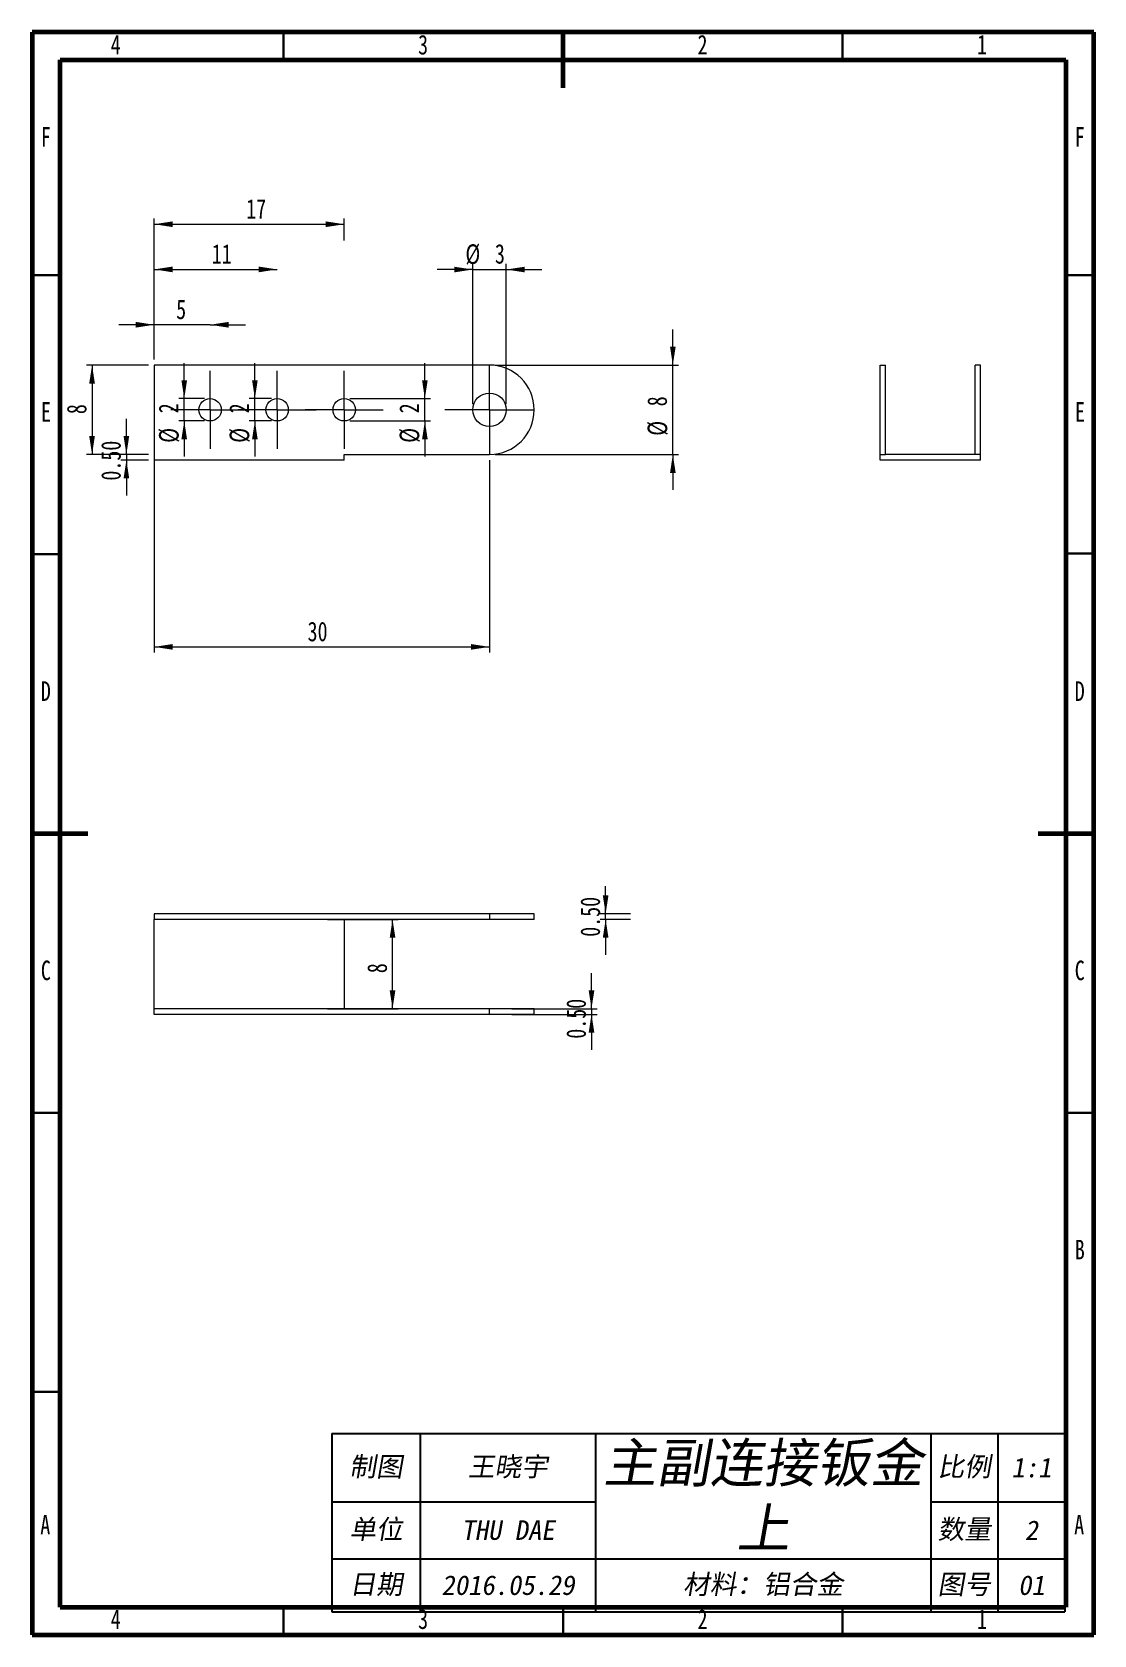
# Model space of a CAD drawing. Header units: millimetres. Extents: x 15 to 205, y 5 to 292.
import ezdxf

# ---------------------------------------------------------------- set-up
doc = ezdxf.new("R2010")
doc.units = ezdxf.units.MM
doc.layers.add('标注层', color=7, linetype='Continuous', lineweight=9, plot=False)
doc.styles.add('SLDTEXTSTYLE0', font='TXT', dxfattribs={"width": 0.75})
doc.styles.add('标注', font='simfang.ttf', dxfattribs={"oblique": 10, "height": 3.5})
doc.dimstyles.new('SLDDIMSTYLE0', dxfattribs={"dimtxt": 3.5, "dimasz": 3.302, "dimexe": 0, "dimexo": 0.0625, "dimgap": 0.875, "dimtad": 1, "dimlfac": 0.5, "dimrnd": 1e-09, "dimzin": 12, "dimdsep": 46, "dimtxsty": 'SLDTEXTSTYLE0', "dimsah": 1, "dimcen": 0.09, "dimadec": 0, "dimazin": 3, "dimtfac": 1, "dimtmove": 0, "dimatfit": 0, "dimfxl": 1, "dimfrac": 2, "dimtolj": 1, "dimtzin": 12, "dimarcsym": 0})
doc.dimstyles.new('SLDDIMSTYLE1', dxfattribs={"dimtxt": 3.5, "dimasz": 3.302, "dimexe": 0, "dimexo": 0.0625, "dimgap": 0.875, "dimtad": 1, "dimlfac": 0.5, "dimrnd": 1e-09, "dimzin": 12, "dimdsep": 46, "dimtxsty": 'SLDTEXTSTYLE0', "dimsah": 1, "dimcen": 0.09, "dimadec": 0, "dimazin": 3, "dimtfac": 1, "dimtofl": 0, "dimtmove": 0, "dimatfit": 3, "dimfxl": 1, "dimfrac": 2, "dimtolj": 1, "dimtzin": 12, "dimarcsym": 0})
doc.dimstyles.new('SLDDIMSTYLE2', dxfattribs={"dimtxt": 3.5, "dimasz": 3.302, "dimexe": 0, "dimexo": 0.0625, "dimgap": 0.875, "dimtad": 1, "dimlfac": 0.5, "dimrnd": 1e-09, "dimzin": 0, "dimdsep": 46, "dimtxsty": 'SLDTEXTSTYLE0', "dimsah": 1, "dimcen": 0.09, "dimadec": 0, "dimazin": 0, "dimtfac": 1, "dimtmove": 0, "dimatfit": 0, "dimfxl": 1, "dimfrac": 2, "dimtolj": 1, "dimtzin": 12, "dimarcsym": 0})

# ---------------------------------------------------------------- blocks, each defined once
blk = doc.blocks.new('_D')
at = {"color": 7, "linetype": 'Continuous', "lineweight": 0, "transparency": 16777216}
for p, q in [((35.85, 232.37), (24.73, 232.37)), ((25.73, 232.37), (25.73, 216.37)), ((35.85, 216.37), (24.73, 216.37))]:
    blk.add_line(p, q, dxfattribs=at)
for points in [[(25.73, 232.37), (25.22, 229.07), (26.24, 229.07)], [(25.73, 216.37), (26.24, 219.67), (25.22, 219.67)]]:
    blk.add_solid(points, dxfattribs=at)
at = {"color": 7, "linetype": 'Continuous', "lineweight": 0, "transparency": 16777216, "insert": (21.22, 223.59), "char_height": 3.5, "attachment_point": 1, "rotation": 90, "style": 'SLDTEXTSTYLE0'}
blk.add_mtext('8', dxfattribs=at)
blk = doc.blocks.new('_D_1')
at = {"color": 7, "linetype": 'Continuous', "lineweight": 0, "transparency": 16777216}
for p, q in [((36.85, 215.37), (36.85, 180.91)), ((96.85, 215.37), (96.85, 180.91)), ((36.85, 181.91), (96.85, 181.91))]:
    blk.add_line(p, q, dxfattribs=at)
for points in [[(36.85, 181.91), (40.15, 181.41), (40.15, 182.42)], [(96.85, 181.91), (93.55, 182.42), (93.55, 181.41)]]:
    blk.add_solid(points, dxfattribs=at)
at = {"color": 7, "linetype": 'Continuous', "lineweight": 0, "transparency": 16777216, "insert": (64.3, 186.42), "char_height": 3.5, "attachment_point": 1, "style": 'SLDTEXTSTYLE0'}
blk.add_mtext('30', dxfattribs=at)
blk = doc.blocks.new('_D_2')
at = {"color": 7, "linetype": 'Continuous', "lineweight": 0, "transparency": 16777216}
for p, q in [((129.65, 232.37), (129.65, 238.72)), ((97.85, 232.37), (130.65, 232.37)), ((129.65, 216.37), (129.65, 232.37)), ((97.85, 216.37), (130.65, 216.37)), ((129.65, 216.37), (129.65, 210.02))]:
    blk.add_line(p, q, dxfattribs=at)
for points in [[(129.65, 232.37), (130.16, 235.67), (129.15, 235.67)], [(129.65, 216.37), (129.15, 213.07), (130.16, 213.07)]]:
    blk.add_solid(points, dxfattribs=at)
at = {"color": 7, "linetype": 'Continuous', "lineweight": 0, "transparency": 16777216, "char_height": 3.5, "attachment_point": 1, "rotation": 90, "style": 'SLDTEXTSTYLE0'}
for s, insert in [('8', (125.09, 224.99)), ('%%c', (125.14, 219.72))]:
    blk.add_mtext(s, dxfattribs=dict(at, insert=insert))
blk = doc.blocks.new('_D_3')
at = {"color": 7, "linetype": 'Continuous', "lineweight": 0, "transparency": 16777216}
for p, q in [((93.85, 225.37), (93.85, 250.48)), ((99.85, 225.37), (99.85, 250.48)), ((93.85, 249.48), (87.5, 249.48)), ((93.85, 249.48), (99.85, 249.48)), ((99.85, 249.48), (106.2, 249.48))]:
    blk.add_line(p, q, dxfattribs=at)
for points in [[(93.85, 249.48), (90.55, 249.98), (90.55, 248.97)], [(99.85, 249.48), (103.15, 248.97), (103.15, 249.98)]]:
    blk.add_solid(points, dxfattribs=at)
at = {"color": 7, "linetype": 'Continuous', "lineweight": 0, "transparency": 16777216, "char_height": 3.5, "attachment_point": 1, "style": 'SLDTEXTSTYLE0'}
for s, insert in [('%%c', (92.54, 253.99)), ('3', (97.82, 254.04))]:
    blk.add_mtext(s, dxfattribs=dict(at, insert=insert))
blk = doc.blocks.new('_D_4')
at = {"color": 7, "linetype": 'Continuous', "lineweight": 0, "transparency": 16777216}
for p, q in [((36.85, 239.59), (30.5, 239.59)), ((36.85, 233.37), (36.85, 240.59)), ((46.85, 239.59), (36.85, 239.59)), ((46.85, 239.59), (53.2, 239.59))]:
    blk.add_line(p, q, dxfattribs=at)
for points in [[(36.85, 239.59), (33.55, 240.1), (33.55, 239.08)], [(46.85, 239.59), (50.15, 239.08), (50.15, 240.1)]]:
    blk.add_solid(points, dxfattribs=at)
at = {"color": 7, "linetype": 'Continuous', "lineweight": 0, "transparency": 16777216, "insert": (40.78, 244.1), "char_height": 3.5, "attachment_point": 1, "style": 'SLDTEXTSTYLE0'}
blk.add_mtext('5', dxfattribs=at)
blk = doc.blocks.new('_D_5')
at = {"color": 7, "linetype": 'Continuous', "lineweight": 0, "transparency": 16777216}
for p, q in [((36.85, 233.37), (36.85, 250.5)), ((36.85, 249.5), (58.85, 249.5))]:
    blk.add_line(p, q, dxfattribs=at)
for points in [[(36.85, 249.5), (40.15, 248.99), (40.15, 250.01)], [(58.85, 249.5), (55.55, 250.01), (55.55, 248.99)]]:
    blk.add_solid(points, dxfattribs=at)
at = {"color": 7, "linetype": 'Continuous', "lineweight": 0, "transparency": 16777216, "insert": (47.16, 254.01), "char_height": 3.5, "attachment_point": 1, "style": 'SLDTEXTSTYLE0'}
blk.add_mtext('11', dxfattribs=at)
blk = doc.blocks.new('_D_6')
at = {"color": 7, "linetype": 'Continuous', "lineweight": 0, "transparency": 16777216}
for p, q in [((36.85, 233.37), (36.85, 258.59)), ((70.85, 254.69), (70.85, 258.59)), ((36.85, 257.59), (70.85, 257.59))]:
    blk.add_line(p, q, dxfattribs=at)
for points in [[(36.85, 257.59), (40.15, 257.08), (40.15, 258.1)], [(70.85, 257.59), (67.55, 258.1), (67.55, 257.08)]]:
    blk.add_solid(points, dxfattribs=at)
at = {"color": 7, "linetype": 'Continuous', "lineweight": 0, "transparency": 16777216, "insert": (53.32, 262.1), "char_height": 3.5, "attachment_point": 1, "style": 'SLDTEXTSTYLE0'}
blk.add_mtext('17', dxfattribs=at)
blk = doc.blocks.new('_D_7')
at = {"color": 7, "linetype": 'Continuous', "lineweight": 0, "transparency": 16777216}
for p, q in [((42.23, 226.37), (42.23, 232.72)), ((45.85, 226.37), (41.23, 226.37)), ((42.23, 222.37), (42.23, 226.37)), ((45.85, 222.37), (41.23, 222.37)), ((42.23, 222.37), (42.23, 216.02))]:
    blk.add_line(p, q, dxfattribs=at)
for points in [[(42.23, 226.37), (42.73, 229.67), (41.72, 229.67)], [(42.23, 222.37), (41.72, 219.07), (42.73, 219.07)]]:
    blk.add_solid(points, dxfattribs=at)
at = {"color": 7, "linetype": 'Continuous', "lineweight": 0, "transparency": 16777216, "char_height": 3.5, "attachment_point": 1, "rotation": 90, "style": 'SLDTEXTSTYLE0'}
for s, insert in [('2', (37.66, 223.74)), ('%%c', (37.72, 218.46))]:
    blk.add_mtext(s, dxfattribs=dict(at, insert=insert))
blk = doc.blocks.new('_D_8')
at = {"color": 7, "linetype": 'Continuous', "lineweight": 0, "transparency": 16777216}
for p, q in [((54.87, 226.37), (54.87, 232.72)), ((57.85, 226.37), (53.87, 226.37)), ((54.87, 222.37), (54.87, 226.37)), ((57.85, 222.37), (53.87, 222.37)), ((54.87, 222.37), (54.87, 216.02))]:
    blk.add_line(p, q, dxfattribs=at)
for points in [[(54.87, 226.37), (55.37, 229.67), (54.36, 229.67)], [(54.87, 222.37), (54.36, 219.07), (55.37, 219.07)]]:
    blk.add_solid(points, dxfattribs=at)
at = {"color": 7, "linetype": 'Continuous', "lineweight": 0, "transparency": 16777216, "char_height": 3.5, "attachment_point": 1, "rotation": 90, "style": 'SLDTEXTSTYLE0'}
for s, insert in [('2', (50.3, 223.74)), ('%%c', (50.35, 218.46))]:
    blk.add_mtext(s, dxfattribs=dict(at, insert=insert))
blk = doc.blocks.new('_D_9')
at = {"color": 7, "linetype": 'Continuous', "lineweight": 0, "transparency": 16777216}
for p, q in [((85.28, 226.37), (85.28, 232.72)), ((71.85, 226.37), (86.28, 226.37)), ((85.28, 222.37), (85.28, 226.37)), ((71.85, 222.37), (86.28, 222.37)), ((85.28, 222.37), (85.28, 216.02))]:
    blk.add_line(p, q, dxfattribs=at)
for points in [[(85.28, 226.37), (85.79, 229.67), (84.78, 229.67)], [(85.28, 222.37), (84.78, 219.07), (85.79, 219.07)]]:
    blk.add_solid(points, dxfattribs=at)
at = {"color": 7, "linetype": 'Continuous', "lineweight": 0, "transparency": 16777216, "char_height": 3.5, "attachment_point": 1, "rotation": 90, "style": 'SLDTEXTSTYLE0'}
for s, insert in [('2', (80.72, 223.74)), ('%%c', (80.77, 218.46))]:
    blk.add_mtext(s, dxfattribs=dict(at, insert=insert))
blk = doc.blocks.new('_D_10')
at = {"color": 7, "linetype": 'Continuous', "lineweight": 0, "transparency": 16777216}
for p, q in [((31.88, 216.37), (31.88, 222.72)), ((35.85, 216.37), (30.88, 216.37)), ((35.85, 215.37), (30.88, 215.37)), ((31.88, 216.37), (31.88, 215.37)), ((31.88, 215.37), (31.88, 209.02))]:
    blk.add_line(p, q, dxfattribs=at)
for points in [[(31.88, 216.37), (32.38, 219.67), (31.37, 219.67)], [(31.88, 215.37), (31.37, 212.07), (32.38, 212.07)]]:
    blk.add_solid(points, dxfattribs=at)
at = {"color": 7, "linetype": 'Continuous', "lineweight": 0, "transparency": 16777216, "insert": (27.36, 211.69), "char_height": 3.5, "attachment_point": 1, "rotation": 90, "style": 'SLDTEXTSTYLE0'}
blk.add_mtext('0.50', dxfattribs=at)
blk = doc.blocks.new('SW_CENTERMARKSYMBOL_0')
at = {"color": 0, "linetype": 'Continuous', "lineweight": 0}
for p, q in [((0, 5), (0, 8)), ((0, 0), (0, 5)), ((-5, 0), (-8, 0)), ((0, 0), (-5, 0)), ((0, 0), (0, -5)), ((0, 0), (5, 0)), ((5, 0), (8, 0)), ((0, -5), (0, -8))]:
    blk.add_line(p, q, dxfattribs=at)
blk = doc.blocks.new('SW_CENTERMARKSYMBOL_1')
at = {"color": 0, "linetype": 'Continuous', "lineweight": 0}
for p, q in [((0, 5), (0, 7)), ((0, 0), (0, 5)), ((-5, 0), (-7, 0)), ((0, 0), (-5, 0)), ((0, 0), (0, -5)), ((0, 0), (5, 0)), ((5, 0), (7, 0)), ((0, -5), (0, -7))]:
    blk.add_line(p, q, dxfattribs=at)
blk = doc.blocks.new('SW_CENTERMARKSYMBOL_2')
at = {"color": 0, "linetype": 'Continuous', "lineweight": 0}
for p, q in [((0, 5), (0, 7)), ((0, 0), (0, 5)), ((-5, 0), (-7, 0)), ((0, 0), (-5, 0)), ((0, 0), (0, -5)), ((0, 0), (5, 0)), ((5, 0), (7, 0)), ((0, -5), (0, -7))]:
    blk.add_line(p, q, dxfattribs=at)
blk = doc.blocks.new('SW_CENTERMARKSYMBOL_3')
at = {"color": 0, "linetype": 'Continuous', "lineweight": 0}
for p, q in [((0, 5), (0, 7)), ((0, 0), (0, 5)), ((-5, 0), (-7, 0)), ((0, 0), (-5, 0)), ((0, 0), (0, -5)), ((0, 0), (5, 0)), ((5, 0), (7, 0)), ((0, -5), (0, -7))]:
    blk.add_line(p, q, dxfattribs=at)
blk = doc.blocks.new('_D_11')
at = {"color": 7, "linetype": 'Continuous', "lineweight": 0, "transparency": 16777216}
for p, q in [((67.85, 133.12), (80.5, 133.12)), ((79.5, 117.12), (79.5, 133.12)), ((67.85, 117.12), (80.5, 117.12))]:
    blk.add_line(p, q, dxfattribs=at)
for points in [[(79.5, 133.12), (78.99, 129.82), (80.01, 129.82)], [(79.5, 117.12), (80.01, 120.42), (78.99, 120.42)]]:
    blk.add_solid(points, dxfattribs=at)
at = {"color": 7, "linetype": 'Continuous', "lineweight": 0, "transparency": 16777216, "insert": (74.99, 123.49), "char_height": 3.5, "attachment_point": 1, "rotation": 90, "style": 'SLDTEXTSTYLE0'}
blk.add_mtext('8', dxfattribs=at)
blk = doc.blocks.new('_D_12')
at = {"color": 7, "linetype": 'Continuous', "lineweight": 0, "transparency": 16777216}
for p, q in [((115.1, 117.12), (115.1, 123.47)), ((100.85, 117.12), (116.1, 117.12)), ((100.85, 116.12), (116.1, 116.12)), ((115.1, 117.12), (115.1, 116.12)), ((115.1, 116.12), (115.1, 109.77))]:
    blk.add_line(p, q, dxfattribs=at)
for points in [[(115.1, 117.12), (115.61, 120.42), (114.59, 120.42)], [(115.1, 116.12), (114.59, 112.82), (115.61, 112.82)]]:
    blk.add_solid(points, dxfattribs=at)
at = {"color": 7, "linetype": 'Continuous', "lineweight": 0, "transparency": 16777216, "insert": (110.59, 111.76), "char_height": 3.5, "attachment_point": 1, "rotation": 90, "style": 'SLDTEXTSTYLE0'}
blk.add_mtext('0.50', dxfattribs=at)
blk = doc.blocks.new('_D_13')
at = {"color": 7, "linetype": 'Continuous', "lineweight": 0, "transparency": 16777216}
for p, q in [((117.63, 134.12), (117.63, 139.06)), ((122.08, 134.12), (116.63, 134.12)), ((122.08, 133.12), (116.63, 133.12)), ((117.63, 133.12), (117.63, 134.12)), ((117.63, 133.12), (117.63, 126.77))]:
    blk.add_line(p, q, dxfattribs=at)
for points in [[(117.63, 134.12), (118.14, 137.42), (117.12, 137.42)], [(117.63, 133.12), (117.12, 129.82), (118.14, 129.82)]]:
    blk.add_solid(points, dxfattribs=at)
at = {"color": 7, "linetype": 'Continuous', "lineweight": 0, "transparency": 16777216, "insert": (113.12, 130.01), "char_height": 3.5, "attachment_point": 1, "rotation": 90, "style": 'SLDTEXTSTYLE0'}
blk.add_mtext('0.50', dxfattribs=at)
blk = doc.blocks.new('*T27')
at = {"layer": '标注层', "color": 0, "linetype": 'ByBlock', "lineweight": -2, "transparency": 16777216}
for p, q in [((0, 0), (131.17, 0)), ((0, 0), (0, -31.92)), ((15.82, 0), (15.82, -31.92)), ((47.17, 0), (47.17, -31.92)), ((107.17, 0), (107.17, -31.92)), ((119.17, 0), (119.17, -31.92)), ((131.17, 0), (131.17, -31.92)), ((0, -12.2), (47.17, -12.2)), ((107.17, -12.2), (131.17, -12.2)), ((0, -22.43), (131.17, -22.43)), ((0, -31.92), (131.17, -31.92))]:
    blk.add_line(p, q, dxfattribs=at)
at = {"layer": '标注层', "transparency": 16777216, "attachment_point": 5, "style": '标注'}
for s, insert, char_height, width in [('主副连接钣金上', (77.17, -11.21), 7, 59.88), ('制图', (7.91, -6.1), 3.5, 15.7048), ('王晓宇', (31.5, -6.1), 3.5, 31.2265), ('比例', (113.17, -6.1), 3.5, 11.88), ('1:1', (125.17, -6.1), 3.5, 11.88), ('单位', (7.91, -17.31), 3.5, 15.7048), ('THU DAE', (31.5, -17.31), 3.5, 31.2265), ('数量', (113.17, -17.31), 3.5, 11.88), ('2', (125.17, -17.31), 3.5, 11.88), ('日期', (7.91, -27.17), 3.5, 15.7048), ('2016.05.29', (31.5, -27.17), 3.5, 31.2265), ('材料：铝合金', (77.17, -27.17), 3.5, 59.88), ('图号', (113.17, -27.17), 3.5, 11.88), ('01', (125.17, -27.17), 3.5, 11.88)]:
    blk.add_mtext(s, dxfattribs=dict(at, insert=insert, char_height=char_height, width=width))
blk = doc.blocks.new('简易零件标题栏')
blk.add_blockref('*T27', (0, 30.22))

msp = doc.modelspace()

# ---------------------------------------------------------------- linework, layer by layer
at = {"color": 7, "linetype": 'Continuous', "lineweight": 60}
for p, q in [((205, 292), (15, 292)), ((15, 292), (15, 5)), ((110, 282), (110, 292)), ((205, 5), (205, 292)), ((20, 287), (200, 287)), ((20, 10), (20, 287)), ((200, 287), (200, 10)), ((15, 148.5), (25, 148.5)), ((195, 148.5), (205, 148.5)), ((20, 10), (200, 10)), ((15, 5), (205, 5))]:
    msp.add_line(p, q, dxfattribs=at)
at = {"color": 7, "linetype": 'Continuous', "lineweight": 30}
for p, q in [((60, 287), (60, 292)), ((160, 287), (160, 292)), ((20, 248.5), (15, 248.5)), ((200, 248.5), (205, 248.5)), ((20, 198.5), (15, 198.5)), ((200, 198.651), (205, 198.651)), ((20, 98.5), (15, 98.5)), ((200, 98.5), (205, 98.5)), ((20, 48.5), (15, 48.5)), ((60, 10), (60, 5)), ((110, 10), (110, 5)), ((160, 10), (160, 5))]:
    msp.add_line(p, q, dxfattribs=at)
at = {"color": 7, "linetype": 'Continuous', "lineweight": 15}
for p, q in [((96.85, 232.369), (36.85, 232.369)), ((36.85, 232.369), (36.85, 215.369)), ((166.733, 216.369), (166.733, 232.369)), ((166.733, 232.369), (167.733, 232.369)), ((167.733, 216.369), (167.733, 232.369)), ((184.733, 232.369), (183.733, 232.369)), ((183.733, 216.369), (183.733, 232.369)), ((184.733, 216.369), (184.733, 232.369)), ((70.85, 215.369), (36.85, 215.369)), ((70.85, 215.369), (70.85, 216.369)), ((70.85, 216.369), (96.85, 216.369)), ((166.733, 216.369), (167.733, 216.369)), ((166.733, 215.369), (166.733, 216.369)), ((184.733, 215.369), (166.733, 215.369)), ((183.733, 216.369), (167.733, 216.369)), ((184.733, 216.369), (183.733, 216.369)), ((184.733, 215.369), (184.733, 216.369)), ((36.85, 134.119), (36.85, 133.119)), ((96.85, 134.119), (36.85, 134.119)), ((96.85, 133.119), (36.85, 133.119)), ((36.85, 117.119), (36.85, 133.119)), ((70.85, 133.119), (70.85, 117.119)), ((96.85, 134.119), (96.85, 133.119)), ((104.85, 134.119), (96.85, 134.119)), ((104.85, 133.119), (96.85, 133.119)), ((104.85, 133.119), (104.85, 134.119)), ((96.85, 117.119), (36.85, 117.119)), ((36.85, 116.119), (36.85, 117.119)), ((96.85, 116.119), (36.85, 116.119)), ((96.85, 116.119), (96.85, 117.119)), ((104.85, 117.119), (96.85, 117.119)), ((104.85, 116.119), (96.85, 116.119)), ((104.85, 116.119), (104.85, 117.119))]:
    msp.add_line(p, q, dxfattribs=at)
at = {"color": 7, "linetype": 'Continuous', "lineweight": 40}
msp.add_line((20, 65.25), (20, 10), dxfattribs=at)
at = {"color": 7, "linetype": 'Continuous', "lineweight": 15}
for centre, radius in [((96.85, 224.369), 3), ((46.85, 224.369), 2), ((58.85, 224.369), 2), ((70.85, 224.369), 2)]:
    msp.add_circle(centre, radius, dxfattribs=at)
msp.add_arc((96.85, 224.369), 8, 270, 90, dxfattribs=at)

# ---------------------------------------------------------------- block references
at = {"color": 7, "linetype": 'Continuous', "lineweight": 0}
for name, p in [('SW_CENTERMARKSYMBOL_3', (46.85, 224.369)), ('SW_CENTERMARKSYMBOL_2', (58.85, 224.369)), ('SW_CENTERMARKSYMBOL_1', (70.85, 224.369)), ('SW_CENTERMARKSYMBOL_0', (96.85, 224.369))]:
    msp.add_blockref(name, p, dxfattribs=at)
msp.add_blockref('简易零件标题栏', (68.638, 10.832))

# ---------------------------------------------------------------- texts
at = {"color": 7, "linetype": 'Continuous', "lineweight": 0, "char_height": 3.5, "attachment_point": 2, "style": 'SLDTEXTSTYLE0'}
for s, insert in [('4', (29.965, 291.49)), ('3', (84.965, 291.49)), ('2', (134.965, 291.49)), ('1', (184.965, 291.49)), ('F', (17.464, 274.99)), ('F', (202.464, 274.99)), ('E', (17.506, 225.74)), ('E', (202.506, 225.74)), ('D', (17.46, 175.74)), ('D', (202.46, 175.74)), ('C', (17.464, 125.74)), ('C', (202.464, 125.74)), ('B', (202.473, 75.74)), ('A', (17.36, 26.49)), ('A', (202.36, 26.49)), ('4', (29.965, 9.571)), ('3', (84.965, 9.571)), ('2', (134.965, 9.571)), ('1', (184.965, 9.571))]:
    msp.add_mtext(s, dxfattribs=dict(at, insert=insert))

# ---------------------------------------------------------------- dimensions: what is measured, and where the dimension line sits
at = {"color": 7, "linetype": 'Continuous', "lineweight": 0}
for base, p1, p2, dimstyle, picture, middle in [((70.85, 260.369), (36.85, 232.369), (70.85, 253.686), 'SLDDIMSTYLE1', '_D_6', (55.905, 260.369)), ((58.85, 252.281), (36.85, 232.369), (58.85, 253.686), 'SLDDIMSTYLE1', '_D_5', (49.749, 252.281)), ((36.85, 242.369), (46.85, 248.672), (36.85, 232.369), 'SLDDIMSTYLE0', '_D_4', (42.069, 242.369)), ((96.85, 184.691), (36.85, 216.369), (96.85, 216.369), 'SLDDIMSTYLE1', '_D_1', (66.883, 184.691))]:
    dim = msp.add_linear_dim(base=base, p1=p1, p2=p2, dimstyle=dimstyle, dxfattribs=at)
    dim.commit()
    dim.dimension.update_dxf_attribs({"geometry": picture, "text_midpoint": middle, "dimtype": 160})
dim = msp.add_linear_dim(base=(99.85, 252.281), p1=(93.85, 224.369), p2=(99.85, 224.369), text='%%c<>', dimstyle='SLDDIMSTYLE0', dxfattribs=at)
dim.commit()
dim.dimension.update_dxf_attribs({"geometry": '_D_3', "text_midpoint": (96.477, 252.281), "dimtype": 160})
for base, p1, p2, picture, middle in [((126.85, 232.369), (96.85, 216.369), (96.85, 232.369), '_D_2', (126.85, 223.648)), ((39.422, 226.369), (46.85, 222.369), (46.85, 226.369), '_D_7', (39.422, 222.392)), ((52.061, 226.369), (58.85, 222.369), (58.85, 226.369), '_D_8', (52.061, 222.392)), ((82.48, 226.369), (70.85, 222.369), (70.85, 226.369), '_D_9', (82.48, 222.392))]:
    dim = msp.add_linear_dim(base=base, p1=p1, p2=p2, angle=90, text='%%c<>', dimstyle='SLDDIMSTYLE0', dxfattribs=at)
    dim.commit()
    dim.dimension.update_dxf_attribs({"geometry": picture, "text_midpoint": middle, "dimtype": 160})
for base, p1, p2, dimstyle, picture, middle in [((22.953, 216.369), (36.85, 232.369), (36.85, 216.369), 'SLDDIMSTYLE0', '_D', (22.953, 224.88)), ((29.098, 215.369), (36.85, 216.369), (36.85, 215.369), 'SLDDIMSTYLE2', '_D_10', (29.098, 216.219)), ((114.85, 134.119), (123.076, 133.119), (123.076, 134.119), 'SLDDIMSTYLE2', '_D_13', (114.85, 134.537)), ((76.72, 133.119), (66.85, 117.119), (66.85, 133.119), 'SLDDIMSTYLE0', '_D_11', (76.72, 124.78)), ((112.324, 116.119), (99.85, 117.119), (99.85, 116.119), 'SLDDIMSTYLE2', '_D_12', (112.324, 116.287))]:
    dim = msp.add_linear_dim(base=base, p1=p1, p2=p2, angle=90, dimstyle=dimstyle, dxfattribs=at)
    dim.commit()
    dim.dimension.update_dxf_attribs({"geometry": picture, "text_midpoint": middle, "dimtype": 160})

doc.saveas('drawing.dxf')
